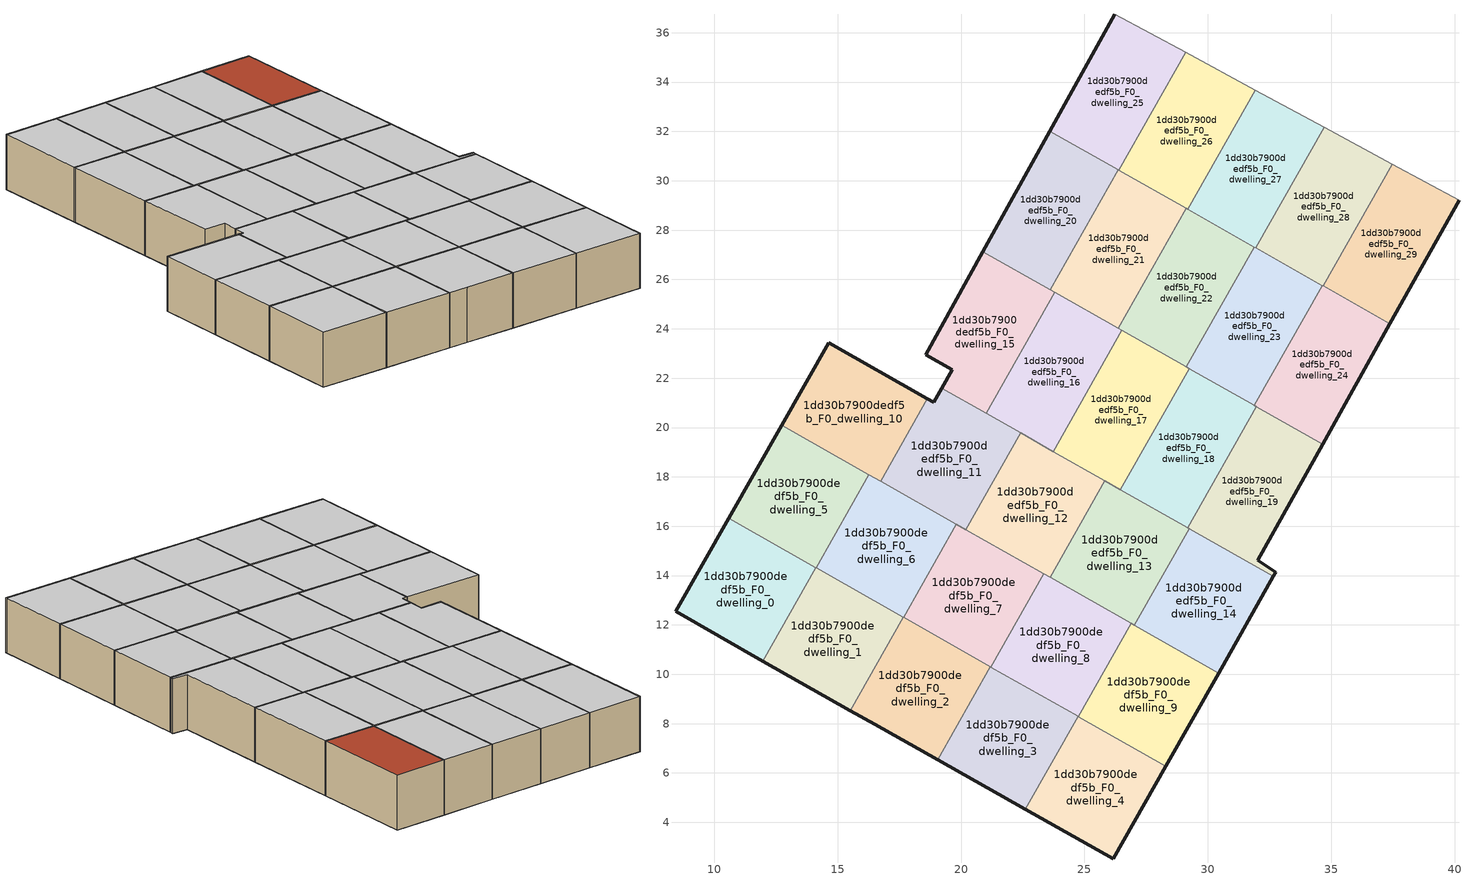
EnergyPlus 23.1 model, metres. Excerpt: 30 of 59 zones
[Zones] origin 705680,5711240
1dd30b7900dedf5b_F0_dwelling_0
 floor ground (EU_floor_Construction): 11.97,10.54 14.11,14.32 10.58,16.32 8.43,12.54 z0
 wall outside (EU_wall_Construction): 11.97,10.54 8.43,12.54 10.58,16.32 z0:3
 wall to 1dd30b7900dedf5b_F0_dwelling_1 (EU_wall_Construction): 14.11,14.32 11.97,10.54 z0:3
 wall to 1dd30b7900dedf5b_F0_dwelling_5 (EU_wall_Construction): 10.58,16.32 14.11,14.32 z0:3
 ceiling to 1dd30b7900dedf5b_F1_dwelling_0 (EU_floor_Construction): 14.11,14.32 11.97,10.54 8.43,12.54 10.58,16.32 z3
1dd30b7900dedf5b_F0_dwelling_1
 floor ground (EU_floor_Construction): 15.5,8.53 17.65,12.31 14.11,14.32 11.97,10.54 z0
 wall outside (EU_wall_Construction): 15.5,8.53 11.97,10.54 z0:3
 wall to 1dd30b7900dedf5b_F0_dwelling_2 (EU_wall_Construction): 17.65,12.31 15.5,8.53 z0:3
 wall to 1dd30b7900dedf5b_F0_dwelling_6 (EU_wall_Construction): 14.12,14.31 17.65,12.31 z0:3
 wall to 1dd30b7900dedf5b_F0_dwelling_5 (EU_wall_Construction): 14.11,14.32 14.12,14.31 z0:3
 ceiling to 1dd30b7900dedf5b_F1_dwelling_1 (EU_floor_Construction): 17.65,12.31 15.5,8.53 11.97,10.54 14.11,14.32 z3
1dd30b7900dedf5b_F0_dwelling_10
 floor ground (EU_floor_Construction): 16.73,17.82 18.63,21.17 14.63,23.43 12.73,20.1 z0
 wall outside (EU_wall_Construction): 12.73,20.1 14.63,23.43 18.63,21.17 z0:3
 wall to 1dd30b7900dedf5b_F0_dwelling_11 (EU_wall_Construction): 18.63,21.17 16.73,17.82 z0:3
 wall to 1dd30b7900dedf5b_F0_dwelling_5 (EU_wall_Construction): 16.27,18.09 12.73,20.1 z0:3
 wall to 1dd30b7900dedf5b_F0_dwelling_6 (EU_wall_Construction): 16.73,17.82 16.27,18.09 z0:3
 ceiling to 1dd30b7900dedf5b_F1_dwelling_10 (EU_floor_Construction): 18.63,21.17 16.73,17.82 12.73,20.1 14.63,23.43 z3
1dd30b7900dedf5b_F0_dwelling_11
 floor ground (EU_floor_Construction): 20.19,15.86 22.41,19.78 19.21,21.59 18.89,21.02 18.63,21.17 16.73,17.82 z0
 wall outside (EU_wall_Construction): 18.63,21.17 18.89,21.02 19.21,21.59 z0:3
 wall to 1dd30b7900dedf5b_F0_dwelling_12 (EU_wall_Construction): 22.41,19.78 20.19,15.86 z0:3
 wall to 1dd30b7900dedf5b_F0_dwelling_6 (EU_wall_Construction): 19.81,16.08 16.73,17.82 z0:3
 wall to 1dd30b7900dedf5b_F0_dwelling_15 (EU_wall_Construction): 19.21,21.59 21.01,20.57 z0:3
 wall to 1dd30b7900dedf5b_F0_dwelling_16 (EU_wall_Construction): 21.01,20.57 22.41,19.78 z0:3
 wall to 1dd30b7900dedf5b_F0_dwelling_7 (EU_wall_Construction): 20.19,15.86 19.81,16.08 z0:3
 ceiling to 1dd30b7900dedf5b_F1_dwelling_11 (EU_floor_Construction): 22.41,19.78 20.19,15.86 16.73,17.82 18.63,21.17 18.89,21.02 19.21,21.59 z3
1dd30b7900dedf5b_F0_dwelling_12
 floor ground (EU_floor_Construction): 23.6,13.92 25.83,17.84 22.41,19.78 20.19,15.86 z0
 wall to 1dd30b7900dedf5b_F0_dwelling_13 (EU_wall_Construction): 25.83,17.84 23.6,13.92 z0:3
 wall to 1dd30b7900dedf5b_F0_dwelling_17 (EU_wall_Construction): 23.73,19.03 25.83,17.84 z0:3
 wall to 1dd30b7900dedf5b_F0_dwelling_7 (EU_wall_Construction): 23.35,14.07 20.19,15.86 z0:3
 wall to 1dd30b7900dedf5b_F0_dwelling_8 (EU_wall_Construction): 23.6,13.93 23.35,14.07 z0:3
 wall to 1dd30b7900dedf5b_F0_dwelling_16 (EU_wall_Construction): 22.41,19.78 23.73,19.03 z0:3
 ceiling to 1dd30b7900dedf5b_F1_dwelling_12 (EU_floor_Construction): 25.83,17.84 23.6,13.92 20.19,15.86 22.41,19.78 z3
1dd30b7900dedf5b_F0_dwelling_13
 floor ground (EU_floor_Construction): 27.02,11.99 29.24,15.9 25.83,17.84 23.6,13.92 z0
 wall to 1dd30b7900dedf5b_F0_dwelling_14 (EU_wall_Construction): 29.24,15.9 27.02,11.99 z0:3
 wall to 1dd30b7900dedf5b_F0_dwelling_18 (EU_wall_Construction): 26.46,17.48 29.18,15.94 z0:3
 wall to 1dd30b7900dedf5b_F0_dwelling_8 (EU_wall_Construction): 26.9,12.06 23.6,13.92 z0:3
 wall to 1dd30b7900dedf5b_F0_dwelling_17 (EU_wall_Construction): 25.83,17.84 26.46,17.48 z0:3
 wall to 1dd30b7900dedf5b_F0_dwelling_19 (EU_wall_Construction): 29.18,15.94 29.24,15.9 z0:3
 wall to 1dd30b7900dedf5b_F0_dwelling_9 (EU_wall_Construction): 27.02,11.99 26.9,12.06 z0:3
 ceiling to 1dd30b7900dedf5b_F1_dwelling_13 (EU_floor_Construction): 29.24,15.9 27.02,11.99 23.6,13.92 25.83,17.84 z3
1dd30b7900dedf5b_F0_dwelling_14
 floor ground (EU_floor_Construction): 30.44,10.05 32.66,13.96 29.24,15.9 27.02,11.99 z0
 wall outside (EU_wall_Construction): 32.66,13.96 30.44,10.05 z0:3
 wall to 1dd30b7900dedf5b_F0_dwelling_19 (EU_wall_Construction): 29.24,15.9 32.66,13.96 z0:3
 wall to 1dd30b7900dedf5b_F0_dwelling_9 (EU_wall_Construction): 30.44,10.05 27.02,11.99 z0:3
 ceiling to 1dd30b7900dedf5b_F1_dwelling_14 (EU_floor_Construction): 32.66,13.96 30.44,10.05 27.02,11.99 29.24,15.9 z3
1dd30b7900dedf5b_F0_dwelling_15
 floor ground (EU_floor_Construction): 21.01,20.57 23.79,25.48 20.89,27.13 18.56,22.95 19.64,22.33 19.21,21.59 z0
 wall outside (EU_wall_Construction): 19.21,21.59 19.64,22.33 18.56,22.95 20.89,27.13 z0:3
 wall to 1dd30b7900dedf5b_F0_dwelling_16 (EU_wall_Construction): 23.79,25.48 21.01,20.57 z0:3
 wall to 1dd30b7900dedf5b_F0_dwelling_20 (EU_wall_Construction): 20.89,27.13 23.62,25.58 z0:3
 wall to 1dd30b7900dedf5b_F0_dwelling_21 (EU_wall_Construction): 23.62,25.58 23.79,25.48 z0:3
 ceiling to 1dd30b7900dedf5b_F1_dwelling_15 (EU_floor_Construction): 23.79,25.48 21.01,20.57 19.21,21.59 19.64,22.33 18.56,22.95 20.89,27.13 z3
1dd30b7900dedf5b_F0_dwelling_16
 floor ground (EU_floor_Construction): 23.73,19.03 26.52,23.94 23.79,25.48 21.01,20.57 z0
 wall to 1dd30b7900dedf5b_F0_dwelling_17 (EU_wall_Construction): 26.52,23.94 23.73,19.03 z0:3
 wall to 1dd30b7900dedf5b_F0_dwelling_21 (EU_wall_Construction): 23.79,25.48 26.37,24.02 z0:3
 wall to 1dd30b7900dedf5b_F0_dwelling_22 (EU_wall_Construction): 26.37,24.02 26.52,23.94 z0:3
 ceiling to 1dd30b7900dedf5b_F1_dwelling_16 (EU_floor_Construction): 26.52,23.94 23.73,19.03 21.01,20.57 23.79,25.48 z3
1dd30b7900dedf5b_F0_dwelling_17
 floor ground (EU_floor_Construction): 26.46,17.48 29.24,22.39 26.52,23.94 23.73,19.03 z0
 wall to 1dd30b7900dedf5b_F0_dwelling_18 (EU_wall_Construction): 29.24,22.39 26.46,17.48 z0:3
 wall to 1dd30b7900dedf5b_F0_dwelling_22 (EU_wall_Construction): 26.52,23.94 29.13,22.46 z0:3
 wall to 1dd30b7900dedf5b_F0_dwelling_23 (EU_wall_Construction): 29.13,22.46 29.24,22.39 z0:3
 ceiling to 1dd30b7900dedf5b_F1_dwelling_17 (EU_floor_Construction): 29.24,22.39 26.46,17.48 23.73,19.03 26.52,23.94 z3
1dd30b7900dedf5b_F0_dwelling_18
 floor ground (EU_floor_Construction): 29.18,15.93 31.97,20.84 29.24,22.39 26.46,17.48 z0
 wall to 1dd30b7900dedf5b_F0_dwelling_19 (EU_wall_Construction): 31.97,20.84 29.18,15.93 z0:3
 wall to 1dd30b7900dedf5b_F0_dwelling_23 (EU_wall_Construction): 29.24,22.39 31.88,20.89 z0:3
 wall to 1dd30b7900dedf5b_F0_dwelling_24 (EU_wall_Construction): 31.88,20.89 31.97,20.85 z0:3
 ceiling to 1dd30b7900dedf5b_F1_dwelling_18 (EU_floor_Construction): 31.97,20.84 29.18,15.93 26.46,17.48 29.24,22.39 z3
1dd30b7900dedf5b_F0_dwelling_19
 floor ground (EU_floor_Construction): 32.76,14.13 32.01,14.62 34.65,19.32 31.97,20.84 29.18,15.93 32.66,13.96 z0
 wall outside (EU_wall_Construction): 34.65,19.32 32.01,14.62 32.76,14.13 32.66,13.96 z0:3
 wall to 1dd30b7900dedf5b_F0_dwelling_24 (EU_wall_Construction): 31.97,20.84 34.65,19.32 z0:3
 ceiling to 1dd30b7900dedf5b_F1_dwelling_19 (EU_floor_Construction): 34.65,19.32 32.01,14.62 32.76,14.13 32.66,13.96 29.18,15.93 31.97,20.84 z3
1dd30b7900dedf5b_F0_dwelling_2
 floor ground (EU_floor_Construction): 19.05,6.53 21.19,10.3 17.65,12.31 15.5,8.53 16.49,7.97 z0
 wall outside (EU_wall_Construction): 19.05,6.53 16.49,7.97 15.5,8.53 z0:3
 wall to 1dd30b7900dedf5b_F0_dwelling_3 (EU_wall_Construction): 21.19,10.3 19.05,6.53 z0:3
 wall to 1dd30b7900dedf5b_F0_dwelling_7 (EU_wall_Construction): 17.67,12.3 21.19,10.3 z0:3
 wall to 1dd30b7900dedf5b_F0_dwelling_6 (EU_wall_Construction): 17.65,12.31 17.67,12.3 z0:3
 ceiling to 1dd30b7900dedf5b_F1_dwelling_2 (EU_floor_Construction): 21.19,10.3 19.05,6.53 16.49,7.97 15.5,8.53 17.65,12.31 z3
1dd30b7900dedf5b_F0_dwelling_20
 floor ground (EU_floor_Construction): 23.62,25.58 26.37,30.44 23.6,32.01 20.89,27.13 z0
 wall outside (EU_wall_Construction): 20.89,27.13 23.6,32.01 z0:3
 wall to 1dd30b7900dedf5b_F0_dwelling_21 (EU_wall_Construction): 26.37,30.44 23.62,25.58 z0:3
 wall to 1dd30b7900dedf5b_F0_dwelling_25 (EU_wall_Construction): 23.6,32.01 26.37,30.44 z0:3
 ceiling to 1dd30b7900dedf5b_F1_dwelling_20 (EU_floor_Construction): 26.37,30.44 23.62,25.58 20.89,27.13 23.6,32.01 z3
1dd30b7900dedf5b_F0_dwelling_21
 floor ground (EU_floor_Construction): 26.37,24.02 29.13,28.88 26.37,30.44 23.62,25.58 z0
 wall to 1dd30b7900dedf5b_F0_dwelling_22 (EU_wall_Construction): 29.13,28.88 26.37,24.02 z0:3
 wall to 1dd30b7900dedf5b_F0_dwelling_26 (EU_wall_Construction): 26.4,30.43 29.13,28.88 z0:3
 wall to 1dd30b7900dedf5b_F0_dwelling_25 (EU_wall_Construction): 26.37,30.44 26.4,30.43 z0:3
 ceiling to 1dd30b7900dedf5b_F1_dwelling_21 (EU_floor_Construction): 29.13,28.88 26.37,24.02 23.62,25.58 26.37,30.44 z3
1dd30b7900dedf5b_F0_dwelling_22
 floor ground (EU_floor_Construction): 29.13,22.46 31.88,27.31 29.13,28.88 26.37,24.02 z0
 wall to 1dd30b7900dedf5b_F0_dwelling_23 (EU_wall_Construction): 31.88,27.31 29.13,22.46 z0:3
 wall to 1dd30b7900dedf5b_F0_dwelling_27 (EU_wall_Construction): 29.18,28.84 31.88,27.31 z0:3
 wall to 1dd30b7900dedf5b_F0_dwelling_26 (EU_wall_Construction): 29.13,28.88 29.19,28.84 z0:3
 ceiling to 1dd30b7900dedf5b_F1_dwelling_22 (EU_floor_Construction): 31.88,27.31 29.13,22.46 26.37,24.02 29.13,28.88 z3
1dd30b7900dedf5b_F0_dwelling_23
 floor ground (EU_floor_Construction): 31.88,20.89 34.64,25.75 31.88,27.31 29.13,22.46 z0
 wall to 1dd30b7900dedf5b_F0_dwelling_24 (EU_wall_Construction): 34.64,25.75 31.88,20.89 z0:3
 wall to 1dd30b7900dedf5b_F0_dwelling_28 (EU_wall_Construction): 31.94,27.28 34.64,25.75 z0:3
 wall to 1dd30b7900dedf5b_F0_dwelling_27 (EU_wall_Construction): 31.88,27.31 31.94,27.28 z0:3
 ceiling to 1dd30b7900dedf5b_F1_dwelling_23 (EU_floor_Construction): 34.64,25.75 31.88,20.89 29.13,22.46 31.88,27.31 z3
1dd30b7900dedf5b_F0_dwelling_24
 floor ground (EU_floor_Construction): 34.65,19.32 37.38,24.2 34.64,25.75 31.88,20.89 z0
 wall outside (EU_wall_Construction): 37.38,24.2 34.65,19.32 z0:3
 wall to 1dd30b7900dedf5b_F0_dwelling_29 (EU_wall_Construction): 34.67,25.73 37.38,24.2 z0:3
 wall to 1dd30b7900dedf5b_F0_dwelling_28 (EU_wall_Construction): 34.64,25.75 34.67,25.74 z0:3
 ceiling to 1dd30b7900dedf5b_F1_dwelling_24 (EU_floor_Construction): 37.38,24.2 34.65,19.32 31.88,20.89 34.64,25.75 z3
1dd30b7900dedf5b_F0_dwelling_25
 floor ground (EU_floor_Construction): 26.4,30.43 29.1,35.2 26.23,36.75 23.6,32.01 z0
 wall outside (EU_wall_Construction): 23.6,32.01 26.23,36.75 z0:3
 wall adiabatic (EU_wall_Construction): 26.23,36.75 29.1,35.2 z0:3
 wall to 1dd30b7900dedf5b_F0_dwelling_26 (EU_wall_Construction): 29.1,35.2 26.4,30.43 z0:3
 ceiling to 1dd30b7900dedf5b_F1_dwelling_25 (EU_floor_Construction): 29.1,35.2 26.4,30.43 23.6,32.01 26.23,36.75 z3
1dd30b7900dedf5b_F0_dwelling_26
 floor ground (EU_floor_Construction): 29.19,28.84 31.92,33.67 29.1,35.2 26.4,30.43 z0
 wall adiabatic (EU_wall_Construction): 29.1,35.2 31.92,33.67 z0:3
 wall to 1dd30b7900dedf5b_F0_dwelling_27 (EU_wall_Construction): 31.92,33.67 29.19,28.84 z0:3
 ceiling to 1dd30b7900dedf5b_F1_dwelling_26 (EU_floor_Construction): 31.92,33.67 29.19,28.84 26.4,30.43 29.1,35.2 z3
1dd30b7900dedf5b_F0_dwelling_27
 floor ground (EU_floor_Construction): 31.94,27.28 34.71,32.16 31.92,33.67 29.19,28.84 z0
 wall adiabatic (EU_wall_Construction): 31.92,33.67 34.71,32.16 z0:3
 wall to 1dd30b7900dedf5b_F0_dwelling_28 (EU_wall_Construction): 34.71,32.16 31.94,27.28 z0:3
 ceiling to 1dd30b7900dedf5b_F1_dwelling_27 (EU_floor_Construction): 34.71,32.16 31.94,27.28 29.19,28.84 31.92,33.67 z3
1dd30b7900dedf5b_F0_dwelling_28
 floor ground (EU_floor_Construction): 34.67,25.74 37.47,30.67 34.71,32.16 31.94,27.28 z0
 wall adiabatic (EU_wall_Construction): 34.71,32.16 37.47,30.67 z0:3
 wall to 1dd30b7900dedf5b_F0_dwelling_29 (EU_wall_Construction): 37.47,30.67 34.67,25.74 z0:3
 ceiling to 1dd30b7900dedf5b_F1_dwelling_28 (EU_floor_Construction): 37.47,30.67 34.67,25.74 31.94,27.28 34.71,32.16 z3
1dd30b7900dedf5b_F0_dwelling_29
 floor ground (EU_floor_Construction): 37.38,24.2 40.18,29.2 37.47,30.67 34.67,25.74 z0
 wall outside (EU_wall_Construction): 40.18,29.2 37.38,24.2 z0:3
 wall adiabatic (EU_wall_Construction): 37.47,30.67 40.18,29.2 z0:3
 roof outside (EU_roof_Construction): 40.18,29.2 37.38,24.2 34.67,25.74 37.47,30.67 z3
1dd30b7900dedf5b_F0_dwelling_3
 floor ground (EU_floor_Construction): 22.6,4.53 24.74,8.29 21.19,10.3 19.05,6.53 z0
 wall outside (EU_wall_Construction): 22.6,4.53 19.05,6.53 z0:3
 wall to 1dd30b7900dedf5b_F0_dwelling_4 (EU_wall_Construction): 24.74,8.29 22.6,4.53 z0:3
 wall to 1dd30b7900dedf5b_F0_dwelling_8 (EU_wall_Construction): 21.21,10.29 24.74,8.29 z0:3
 wall to 1dd30b7900dedf5b_F0_dwelling_7 (EU_wall_Construction): 21.19,10.3 21.21,10.29 z0:3
 ceiling to 1dd30b7900dedf5b_F1_dwelling_3 (EU_floor_Construction): 24.74,8.29 22.6,4.53 19.05,6.53 21.19,10.3 z3
1dd30b7900dedf5b_F0_dwelling_4
 floor ground (EU_floor_Construction): 26.17,2.52 28.3,6.27 24.74,8.29 22.6,4.53 z0
 wall outside (EU_wall_Construction): 28.3,6.27 26.17,2.52 22.6,4.53 z0:3
 wall to 1dd30b7900dedf5b_F0_dwelling_9 (EU_wall_Construction): 24.75,8.28 28.3,6.27 z0:3
 wall to 1dd30b7900dedf5b_F0_dwelling_8 (EU_wall_Construction): 24.74,8.29 24.75,8.28 z0:3
 ceiling to 1dd30b7900dedf5b_F1_dwelling_4 (EU_floor_Construction): 28.3,6.27 26.17,2.52 22.6,4.53 24.74,8.29 z3
1dd30b7900dedf5b_F0_dwelling_5
 floor ground (EU_floor_Construction): 14.12,14.31 16.27,18.09 12.73,20.1 10.58,16.32 z0
 wall outside (EU_wall_Construction): 10.58,16.32 12.73,20.1 z0:3
 wall to 1dd30b7900dedf5b_F0_dwelling_6 (EU_wall_Construction): 16.27,18.09 14.12,14.31 z0:3
 ceiling to 1dd30b7900dedf5b_F1_dwelling_5 (EU_floor_Construction): 16.27,18.09 14.12,14.31 10.58,16.32 12.73,20.1 z3
1dd30b7900dedf5b_F0_dwelling_6
 floor ground (EU_floor_Construction): 17.67,12.3 19.81,16.08 16.27,18.09 14.12,14.31 z0
 wall to 1dd30b7900dedf5b_F0_dwelling_7 (EU_wall_Construction): 19.81,16.08 17.67,12.3 z0:3
 ceiling to 1dd30b7900dedf5b_F1_dwelling_6 (EU_floor_Construction): 19.81,16.08 17.67,12.3 14.12,14.31 16.27,18.09 z3
1dd30b7900dedf5b_F0_dwelling_7
 floor ground (EU_floor_Construction): 21.21,10.29 23.35,14.07 19.81,16.08 17.67,12.3 z0
 wall to 1dd30b7900dedf5b_F0_dwelling_8 (EU_wall_Construction): 23.35,14.07 21.21,10.29 z0:3
 ceiling to 1dd30b7900dedf5b_F1_dwelling_7 (EU_floor_Construction): 23.35,14.07 21.21,10.29 17.67,12.3 19.81,16.08 z3
1dd30b7900dedf5b_F0_dwelling_8
 floor ground (EU_floor_Construction): 24.75,8.28 26.9,12.06 23.35,14.07 21.21,10.29 z0
 wall to 1dd30b7900dedf5b_F0_dwelling_9 (EU_wall_Construction): 26.9,12.06 24.75,8.28 z0:3
 ceiling to 1dd30b7900dedf5b_F1_dwelling_8 (EU_floor_Construction): 26.9,12.06 24.75,8.28 21.21,10.29 23.35,14.07 z3
1dd30b7900dedf5b_F0_dwelling_9
 floor ground (EU_floor_Construction): 28.3,6.27 30.44,10.05 26.9,12.06 24.75,8.28 z0
 wall outside (EU_wall_Construction): 30.44,10.05 28.3,6.27 z0:3
 ceiling to 1dd30b7900dedf5b_F1_dwelling_9 (EU_floor_Construction): 30.44,10.05 28.3,6.27 24.75,8.28 26.9,12.06 z3
[Building]
EU S2 Campaign: North Axis=0; Terrain=City; Solar Distribution=FullExterior
[Site:Location]
London: Latitude=51.5; Longitude=-0.5; Time Zone=0; Elevation=25
[SizingPeriod:WeatherFileDays]
AnnualSizingPeriod: Begin Month=1; Begin Day of Month=1; End Month=12; End Day of Month=31; Day of Week for Start Day=Monday; Use Weather File Daylight Saving Period=No; Use Weather File Rain and Snow Indicators=No
[MATERIAL]
EU_InternalMass_Material: Roughness=MediumRough; Thickness=0.1; Conductivity=1; Density=1800; Specific Heat=900; Thermal Absorptance=0.9; Solar Absorptance=0.7; Visible Absorptance=0.7
[MATERIAL:NOMASS] Roughness=MediumRough; Thermal Absorptance=0.9; Solar Absorptance=0.7; Visible Absorptance=0.7
Name | Thermal Resistance
EU_wall_NoMass | 3.05077
EU_roof_NoMass; EU_floor_NoMass | 3.35585
[CONSTRUCTION]
EU_wall_Construction: EU_wall_NoMass
EU_roof_Construction: EU_roof_NoMass
EU_floor_Construction: EU_floor_NoMass
EU_InternalMass_Construction: EU_InternalMass_Material
[ZONE] Type=1; Multiplier=1; Ceiling Height=autocalculate; Floor Area=autocalculate; Part of Total Floor Area=Yes
Name | Volume
1dd30b7900dedf5b_F0_dwelling_0 | 53.0442
1dd30b7900dedf5b_F0_dwelling_1; 1dd30b7900dedf5b_F0_dwelling_18 | 53.0486
1dd30b7900dedf5b_F0_dwelling_10 | 53.0361
1dd30b7900dedf5b_F0_dwelling_11 | 53.0383
1dd30b7900dedf5b_F0_dwelling_12; 1dd30b7900dedf5b_F0_dwelling_13 | 53.0464
1dd30b7900dedf5b_F0_dwelling_14 | 53.0435
1dd30b7900dedf5b_F0_dwelling_15; 1dd30b7900dedf5b_F0_dwelling_3 | 53.042
1dd30b7900dedf5b_F0_dwelling_16; 1dd30b7900dedf5b_F0_dwelling_4 | 53.0479
1dd30b7900dedf5b_F0_dwelling_17; 1dd30b7900dedf5b_F0_dwelling_20; 1dd30b7900dedf5b_F0_dwelling_22 | 53.0471
1dd30b7900dedf5b_F0_dwelling_19 | 53.0559
1dd30b7900dedf5b_F0_dwelling_2 | 53.0508
1dd30b7900dedf5b_F0_dwelling_21 | 53.0618
1dd30b7900dedf5b_F0_dwelling_23; 1dd30b7900dedf5b_F0_dwelling_28 | 53.061
1dd30b7900dedf5b_F0_dwelling_24 | 53.0574
1dd30b7900dedf5b_F0_dwelling_25 | 53.0339
1dd30b7900dedf5b_F0_dwelling_26; 1dd30b7900dedf5b_F0_dwelling_5 | 53.0581
1dd30b7900dedf5b_F0_dwelling_27 | 53.0369
1dd30b7900dedf5b_F0_dwelling_29 | 53.0427
1dd30b7900dedf5b_F0_dwelling_6 | 53.0625
1dd30b7900dedf5b_F0_dwelling_7 | 53.0515
1dd30b7900dedf5b_F0_dwelling_8 | 53.0537
1dd30b7900dedf5b_F0_dwelling_9 | 53.0654
[INTERNALMASS] Construction=EU_InternalMass_Construction
Name | Zone or ZoneList | Surface Area
1dd30b7900dedf5b_F0_dwelling_0_EU_InternalMass | 1dd30b7900dedf5b_F0_dwelling_0 | 17.6816
1dd30b7900dedf5b_F0_dwelling_1_EU_InternalMass | 1dd30b7900dedf5b_F0_dwelling_1 | 17.6829
1dd30b7900dedf5b_F0_dwelling_2_EU_InternalMass | 1dd30b7900dedf5b_F0_dwelling_2 | 17.6837
1dd30b7900dedf5b_F0_dwelling_3_EU_InternalMass | 1dd30b7900dedf5b_F0_dwelling_3 | 17.6806
1dd30b7900dedf5b_F0_dwelling_4_EU_InternalMass | 1dd30b7900dedf5b_F0_dwelling_4 | 17.6825
1dd30b7900dedf5b_F0_dwelling_5_EU_InternalMass | 1dd30b7900dedf5b_F0_dwelling_5 | 17.6863
1dd30b7900dedf5b_F0_dwelling_6_EU_InternalMass | 1dd30b7900dedf5b_F0_dwelling_6 | 17.6876
1dd30b7900dedf5b_F0_dwelling_7_EU_InternalMass | 1dd30b7900dedf5b_F0_dwelling_7 | 17.6838
1dd30b7900dedf5b_F0_dwelling_8_EU_InternalMass | 1dd30b7900dedf5b_F0_dwelling_8 | 17.6845
1dd30b7900dedf5b_F0_dwelling_9_EU_InternalMass | 1dd30b7900dedf5b_F0_dwelling_9 | 17.6882
1dd30b7900dedf5b_F0_dwelling_10_EU_InternalMass | 1dd30b7900dedf5b_F0_dwelling_10 | 17.6787
1dd30b7900dedf5b_F0_dwelling_11_EU_InternalMass | 1dd30b7900dedf5b_F0_dwelling_11 | 17.6796
1dd30b7900dedf5b_F0_dwelling_12_EU_InternalMass | 1dd30b7900dedf5b_F0_dwelling_12 | 17.6819
1dd30b7900dedf5b_F0_dwelling_13_EU_InternalMass | 1dd30b7900dedf5b_F0_dwelling_13 | 17.6819
1dd30b7900dedf5b_F0_dwelling_14_EU_InternalMass | 1dd30b7900dedf5b_F0_dwelling_14 | 17.6813
1dd30b7900dedf5b_F0_dwelling_15_EU_InternalMass | 1dd30b7900dedf5b_F0_dwelling_15 | 17.6805
1dd30b7900dedf5b_F0_dwelling_16_EU_InternalMass | 1dd30b7900dedf5b_F0_dwelling_16 | 17.6826
1dd30b7900dedf5b_F0_dwelling_17_EU_InternalMass | 1dd30b7900dedf5b_F0_dwelling_17 | 17.6826
1dd30b7900dedf5b_F0_dwelling_18_EU_InternalMass | 1dd30b7900dedf5b_F0_dwelling_18 | 17.6826
1dd30b7900dedf5b_F0_dwelling_19_EU_InternalMass | 1dd30b7900dedf5b_F0_dwelling_19 | 17.6853
1dd30b7900dedf5b_F0_dwelling_20_EU_InternalMass | 1dd30b7900dedf5b_F0_dwelling_20 | 17.6825
1dd30b7900dedf5b_F0_dwelling_21_EU_InternalMass | 1dd30b7900dedf5b_F0_dwelling_21 | 17.6871
1dd30b7900dedf5b_F0_dwelling_22_EU_InternalMass | 1dd30b7900dedf5b_F0_dwelling_22 | 17.6822
1dd30b7900dedf5b_F0_dwelling_23_EU_InternalMass | 1dd30b7900dedf5b_F0_dwelling_23 | 17.6871
1dd30b7900dedf5b_F0_dwelling_24_EU_InternalMass | 1dd30b7900dedf5b_F0_dwelling_24 | 17.6856
1dd30b7900dedf5b_F0_dwelling_25_EU_InternalMass | 1dd30b7900dedf5b_F0_dwelling_25 | 17.6778
1dd30b7900dedf5b_F0_dwelling_26_EU_InternalMass | 1dd30b7900dedf5b_F0_dwelling_26 | 17.686
1dd30b7900dedf5b_F0_dwelling_27_EU_InternalMass | 1dd30b7900dedf5b_F0_dwelling_27 | 17.679
1dd30b7900dedf5b_F0_dwelling_28_EU_InternalMass | 1dd30b7900dedf5b_F0_dwelling_28 | 17.6867
1dd30b7900dedf5b_F0_dwelling_29_EU_InternalMass | 1dd30b7900dedf5b_F0_dwelling_29 | 17.6811
[OTHEREQUIPMENT] Fuel Type=Electricity; Design Level Calculation Method=Watts/Area; Power per Zone Floor Area=1; Fraction Latent=0; Fraction Radiant=0; Fraction Lost=0; Carbon Dioxide Generation Rate=0; EndUse Subcategory=EU_Step8_InternalGains
Name | Zone or ZoneList or Space or SpaceList | Schedule
EU_Step8_InternalGain_1dd30b7900dedf5b_F0_dwelling_0_f000 | 1dd30b7900dedf5b_F0_dwelling_0 | EU_Step8_GainSchedule_1dd30b7900dedf5b_F0_dwelling_0_f000
EU_Step8_InternalGain_1dd30b7900dedf5b_F0_dwelling_1_f000 | 1dd30b7900dedf5b_F0_dwelling_1 | EU_Step8_GainSchedule_1dd30b7900dedf5b_F0_dwelling_1_f000
EU_Step8_InternalGain_1dd30b7900dedf5b_F0_dwelling_2_f000 | 1dd30b7900dedf5b_F0_dwelling_2 | EU_Step8_GainSchedule_1dd30b7900dedf5b_F0_dwelling_2_f000
EU_Step8_InternalGain_1dd30b7900dedf5b_F0_dwelling_3_f000 | 1dd30b7900dedf5b_F0_dwelling_3 | EU_Step8_GainSchedule_1dd30b7900dedf5b_F0_dwelling_3_f000
EU_Step8_InternalGain_1dd30b7900dedf5b_F0_dwelling_4_f000 | 1dd30b7900dedf5b_F0_dwelling_4 | EU_Step8_GainSchedule_1dd30b7900dedf5b_F0_dwelling_4_f000
EU_Step8_InternalGain_1dd30b7900dedf5b_F0_dwelling_5_f000 | 1dd30b7900dedf5b_F0_dwelling_5 | EU_Step8_GainSchedule_1dd30b7900dedf5b_F0_dwelling_5_f000
EU_Step8_InternalGain_1dd30b7900dedf5b_F0_dwelling_6_f000 | 1dd30b7900dedf5b_F0_dwelling_6 | EU_Step8_GainSchedule_1dd30b7900dedf5b_F0_dwelling_6_f000
EU_Step8_InternalGain_1dd30b7900dedf5b_F0_dwelling_7_f000 | 1dd30b7900dedf5b_F0_dwelling_7 | EU_Step8_GainSchedule_1dd30b7900dedf5b_F0_dwelling_7_f000
EU_Step8_InternalGain_1dd30b7900dedf5b_F0_dwelling_8_f000 | 1dd30b7900dedf5b_F0_dwelling_8 | EU_Step8_GainSchedule_1dd30b7900dedf5b_F0_dwelling_8_f000
EU_Step8_InternalGain_1dd30b7900dedf5b_F0_dwelling_9_f000 | 1dd30b7900dedf5b_F0_dwelling_9 | EU_Step8_GainSchedule_1dd30b7900dedf5b_F0_dwelling_9_f000
EU_Step8_InternalGain_1dd30b7900dedf5b_F0_dwelling_10_f000 | 1dd30b7900dedf5b_F0_dwelling_10 | EU_Step8_GainSchedule_1dd30b7900dedf5b_F0_dwelling_10_f000
EU_Step8_InternalGain_1dd30b7900dedf5b_F0_dwelling_11_f000 | 1dd30b7900dedf5b_F0_dwelling_11 | EU_Step8_GainSchedule_1dd30b7900dedf5b_F0_dwelling_11_f000
EU_Step8_InternalGain_1dd30b7900dedf5b_F0_dwelling_12_f000 | 1dd30b7900dedf5b_F0_dwelling_12 | EU_Step8_GainSchedule_1dd30b7900dedf5b_F0_dwelling_12_f000
EU_Step8_InternalGain_1dd30b7900dedf5b_F0_dwelling_13_f000 | 1dd30b7900dedf5b_F0_dwelling_13 | EU_Step8_GainSchedule_1dd30b7900dedf5b_F0_dwelling_13_f000
EU_Step8_InternalGain_1dd30b7900dedf5b_F0_dwelling_14_f000 | 1dd30b7900dedf5b_F0_dwelling_14 | EU_Step8_GainSchedule_1dd30b7900dedf5b_F0_dwelling_14_f000
EU_Step8_InternalGain_1dd30b7900dedf5b_F0_dwelling_15_f000 | 1dd30b7900dedf5b_F0_dwelling_15 | EU_Step8_GainSchedule_1dd30b7900dedf5b_F0_dwelling_15_f000
EU_Step8_InternalGain_1dd30b7900dedf5b_F0_dwelling_16_f000 | 1dd30b7900dedf5b_F0_dwelling_16 | EU_Step8_GainSchedule_1dd30b7900dedf5b_F0_dwelling_16_f000
EU_Step8_InternalGain_1dd30b7900dedf5b_F0_dwelling_17_f000 | 1dd30b7900dedf5b_F0_dwelling_17 | EU_Step8_GainSchedule_1dd30b7900dedf5b_F0_dwelling_17_f000
EU_Step8_InternalGain_1dd30b7900dedf5b_F0_dwelling_18_f000 | 1dd30b7900dedf5b_F0_dwelling_18 | EU_Step8_GainSchedule_1dd30b7900dedf5b_F0_dwelling_18_f000
EU_Step8_InternalGain_1dd30b7900dedf5b_F0_dwelling_19_f000 | 1dd30b7900dedf5b_F0_dwelling_19 | EU_Step8_GainSchedule_1dd30b7900dedf5b_F0_dwelling_19_f000
EU_Step8_InternalGain_1dd30b7900dedf5b_F0_dwelling_20_f000 | 1dd30b7900dedf5b_F0_dwelling_20 | EU_Step8_GainSchedule_1dd30b7900dedf5b_F0_dwelling_20_f000
EU_Step8_InternalGain_1dd30b7900dedf5b_F0_dwelling_21_f000 | 1dd30b7900dedf5b_F0_dwelling_21 | EU_Step8_GainSchedule_1dd30b7900dedf5b_F0_dwelling_21_f000
EU_Step8_InternalGain_1dd30b7900dedf5b_F0_dwelling_22_f000 | 1dd30b7900dedf5b_F0_dwelling_22 | EU_Step8_GainSchedule_1dd30b7900dedf5b_F0_dwelling_22_f000
EU_Step8_InternalGain_1dd30b7900dedf5b_F0_dwelling_23_f000 | 1dd30b7900dedf5b_F0_dwelling_23 | EU_Step8_GainSchedule_1dd30b7900dedf5b_F0_dwelling_23_f000
EU_Step8_InternalGain_1dd30b7900dedf5b_F0_dwelling_24_f000 | 1dd30b7900dedf5b_F0_dwelling_24 | EU_Step8_GainSchedule_1dd30b7900dedf5b_F0_dwelling_24_f000
EU_Step8_InternalGain_1dd30b7900dedf5b_F0_dwelling_25_f000 | 1dd30b7900dedf5b_F0_dwelling_25 | EU_Step8_GainSchedule_1dd30b7900dedf5b_F0_dwelling_25_f000
EU_Step8_InternalGain_1dd30b7900dedf5b_F0_dwelling_26_f000 | 1dd30b7900dedf5b_F0_dwelling_26 | EU_Step8_GainSchedule_1dd30b7900dedf5b_F0_dwelling_26_f000
EU_Step8_InternalGain_1dd30b7900dedf5b_F0_dwelling_27_f000 | 1dd30b7900dedf5b_F0_dwelling_27 | EU_Step8_GainSchedule_1dd30b7900dedf5b_F0_dwelling_27_f000
EU_Step8_InternalGain_1dd30b7900dedf5b_F0_dwelling_28_f000 | 1dd30b7900dedf5b_F0_dwelling_28 | EU_Step8_GainSchedule_1dd30b7900dedf5b_F0_dwelling_28_f000
EU_Step8_InternalGain_1dd30b7900dedf5b_F0_dwelling_29_f000 | 1dd30b7900dedf5b_F0_dwelling_29 | EU_Step8_GainSchedule_1dd30b7900dedf5b_F0_dwelling_29_f000
[ZONEVENTILATION:DESIGNFLOWRATE] Schedule=EU_AlwaysOn; Design Flow Rate Calculation Method=AirChanges/Hour; Air Changes per Hour=0.496645; Ventilation Type=Natural; Fan Pressure Rise=0; Fan Total Efficiency=1; Constant Term Coefficient=1; Temperature Term Coefficient=0; Velocity Term Coefficient=0; Velocity Squared Term Coefficient=0; Minimum Indoor Temperature=-100; Maximum Indoor Temperature=100; Delta Temperature=-100; Minimum Outdoor Temperature=-100; Maximum Outdoor Temperature=100; Maximum Wind Speed=40
Name | Zone or ZoneList or Space or SpaceList
EU_ConstantAir_1dd30b7900dedf5b_F0_dwelling_0 | 1dd30b7900dedf5b_F0_dwelling_0
EU_ConstantAir_1dd30b7900dedf5b_F0_dwelling_1 | 1dd30b7900dedf5b_F0_dwelling_1
EU_ConstantAir_1dd30b7900dedf5b_F0_dwelling_2 | 1dd30b7900dedf5b_F0_dwelling_2
EU_ConstantAir_1dd30b7900dedf5b_F0_dwelling_3 | 1dd30b7900dedf5b_F0_dwelling_3
EU_ConstantAir_1dd30b7900dedf5b_F0_dwelling_4 | 1dd30b7900dedf5b_F0_dwelling_4
EU_ConstantAir_1dd30b7900dedf5b_F0_dwelling_5 | 1dd30b7900dedf5b_F0_dwelling_5
EU_ConstantAir_1dd30b7900dedf5b_F0_dwelling_6 | 1dd30b7900dedf5b_F0_dwelling_6
EU_ConstantAir_1dd30b7900dedf5b_F0_dwelling_7 | 1dd30b7900dedf5b_F0_dwelling_7
EU_ConstantAir_1dd30b7900dedf5b_F0_dwelling_8 | 1dd30b7900dedf5b_F0_dwelling_8
EU_ConstantAir_1dd30b7900dedf5b_F0_dwelling_9 | 1dd30b7900dedf5b_F0_dwelling_9
EU_ConstantAir_1dd30b7900dedf5b_F0_dwelling_10 | 1dd30b7900dedf5b_F0_dwelling_10
EU_ConstantAir_1dd30b7900dedf5b_F0_dwelling_11 | 1dd30b7900dedf5b_F0_dwelling_11
EU_ConstantAir_1dd30b7900dedf5b_F0_dwelling_12 | 1dd30b7900dedf5b_F0_dwelling_12
EU_ConstantAir_1dd30b7900dedf5b_F0_dwelling_13 | 1dd30b7900dedf5b_F0_dwelling_13
EU_ConstantAir_1dd30b7900dedf5b_F0_dwelling_14 | 1dd30b7900dedf5b_F0_dwelling_14
EU_ConstantAir_1dd30b7900dedf5b_F0_dwelling_15 | 1dd30b7900dedf5b_F0_dwelling_15
EU_ConstantAir_1dd30b7900dedf5b_F0_dwelling_16 | 1dd30b7900dedf5b_F0_dwelling_16
EU_ConstantAir_1dd30b7900dedf5b_F0_dwelling_17 | 1dd30b7900dedf5b_F0_dwelling_17
EU_ConstantAir_1dd30b7900dedf5b_F0_dwelling_18 | 1dd30b7900dedf5b_F0_dwelling_18
EU_ConstantAir_1dd30b7900dedf5b_F0_dwelling_19 | 1dd30b7900dedf5b_F0_dwelling_19
EU_ConstantAir_1dd30b7900dedf5b_F0_dwelling_20 | 1dd30b7900dedf5b_F0_dwelling_20
EU_ConstantAir_1dd30b7900dedf5b_F0_dwelling_21 | 1dd30b7900dedf5b_F0_dwelling_21
EU_ConstantAir_1dd30b7900dedf5b_F0_dwelling_22 | 1dd30b7900dedf5b_F0_dwelling_22
EU_ConstantAir_1dd30b7900dedf5b_F0_dwelling_23 | 1dd30b7900dedf5b_F0_dwelling_23
EU_ConstantAir_1dd30b7900dedf5b_F0_dwelling_24 | 1dd30b7900dedf5b_F0_dwelling_24
EU_ConstantAir_1dd30b7900dedf5b_F0_dwelling_25 | 1dd30b7900dedf5b_F0_dwelling_25
EU_ConstantAir_1dd30b7900dedf5b_F0_dwelling_26 | 1dd30b7900dedf5b_F0_dwelling_26
EU_ConstantAir_1dd30b7900dedf5b_F0_dwelling_27 | 1dd30b7900dedf5b_F0_dwelling_27
EU_ConstantAir_1dd30b7900dedf5b_F0_dwelling_28 | 1dd30b7900dedf5b_F0_dwelling_28
EU_ConstantAir_1dd30b7900dedf5b_F0_dwelling_29 | 1dd30b7900dedf5b_F0_dwelling_29
[HVACTEMPLATE:THERMOSTAT] Constant Heating Setpoint=20; Constant Cooling Setpoint=50
EU_HeatOnly_1dd30b7900dedf5b_F0_dwelling_0; EU_HeatOnly_1dd30b7900dedf5b_F0_dwelling_1; EU_HeatOnly_1dd30b7900dedf5b_F0_dwelling_2; EU_HeatOnly_1dd30b7900dedf5b_F0_dwelling_3; EU_HeatOnly_1dd30b7900dedf5b_F0_dwelling_4; EU_HeatOnly_1dd30b7900dedf5b_F0_dwelling_5; EU_HeatOnly_1dd30b7900dedf5b_F0_dwelling_6; EU_HeatOnly_1dd30b7900dedf5b_F0_dwelling_7; EU_HeatOnly_1dd30b7900dedf5b_F0_dwelling_8; EU_HeatOnly_1dd30b7900dedf5b_F0_dwelling_9; EU_HeatOnly_1dd30b7900dedf5b_F0_dwelling_10; EU_HeatOnly_1dd30b7900dedf5b_F0_dwelling_11; EU_HeatOnly_1dd30b7900dedf5b_F0_dwelling_12; EU_HeatOnly_1dd30b7900dedf5b_F0_dwelling_13; EU_HeatOnly_1dd30b7900dedf5b_F0_dwelling_14; EU_HeatOnly_1dd30b7900dedf5b_F0_dwelling_15; EU_HeatOnly_1dd30b7900dedf5b_F0_dwelling_16; EU_HeatOnly_1dd30b7900dedf5b_F0_dwelling_17; EU_HeatOnly_1dd30b7900dedf5b_F0_dwelling_18; EU_HeatOnly_1dd30b7900dedf5b_F0_dwelling_19; EU_HeatOnly_1dd30b7900dedf5b_F0_dwelling_20; EU_HeatOnly_1dd30b7900dedf5b_F0_dwelling_21; EU_HeatOnly_1dd30b7900dedf5b_F0_dwelling_22; EU_HeatOnly_1dd30b7900dedf5b_F0_dwelling_23; EU_HeatOnly_1dd30b7900dedf5b_F0_dwelling_24; EU_HeatOnly_1dd30b7900dedf5b_F0_dwelling_25; EU_HeatOnly_1dd30b7900dedf5b_F0_dwelling_26; EU_HeatOnly_1dd30b7900dedf5b_F0_dwelling_27; EU_HeatOnly_1dd30b7900dedf5b_F0_dwelling_28; EU_HeatOnly_1dd30b7900dedf5b_F0_dwelling_29; EU_HeatOnly_1dd30b7900dedf5b_F1_dwelling_0; EU_HeatOnly_1dd30b7900dedf5b_F1_dwelling_1; EU_HeatOnly_1dd30b7900dedf5b_F1_dwelling_2; EU_HeatOnly_1dd30b7900dedf5b_F1_dwelling_3; EU_HeatOnly_1dd30b7900dedf5b_F1_dwelling_4; EU_HeatOnly_1dd30b7900dedf5b_F1_dwelling_5; EU_HeatOnly_1dd30b7900dedf5b_F1_dwelling_6; EU_HeatOnly_1dd30b7900dedf5b_F1_dwelling_7; EU_HeatOnly_1dd30b7900dedf5b_F1_dwelling_8; EU_HeatOnly_1dd30b7900dedf5b_F1_dwelling_9; EU_HeatOnly_1dd30b7900dedf5b_F1_dwelling_10; EU_HeatOnly_1dd30b7900dedf5b_F1_dwelling_11; EU_HeatOnly_1dd30b7900dedf5b_F1_dwelling_12; EU_HeatOnly_1dd30b7900dedf5b_F1_dwelling_13; EU_HeatOnly_1dd30b7900dedf5b_F1_dwelling_14; EU_HeatOnly_1dd30b7900dedf5b_F1_dwelling_15; EU_HeatOnly_1dd30b7900dedf5b_F1_dwelling_16; EU_HeatOnly_1dd30b7900dedf5b_F1_dwelling_17; EU_HeatOnly_1dd30b7900dedf5b_F1_dwelling_18; EU_HeatOnly_1dd30b7900dedf5b_F1_dwelling_19; EU_HeatOnly_1dd30b7900dedf5b_F1_dwelling_20; EU_HeatOnly_1dd30b7900dedf5b_F1_dwelling_21; EU_HeatOnly_1dd30b7900dedf5b_F1_dwelling_22; EU_HeatOnly_1dd30b7900dedf5b_F1_dwelling_23; EU_HeatOnly_1dd30b7900dedf5b_F1_dwelling_24; EU_HeatOnly_1dd30b7900dedf5b_F1_dwelling_25; EU_HeatOnly_1dd30b7900dedf5b_F1_dwelling_26; EU_HeatOnly_1dd30b7900dedf5b_F1_dwelling_27; EU_HeatOnly_1dd30b7900dedf5b_F1_dwelling_28
[HVACTEMPLATE:ZONE:IDEALLOADSAIRSYSTEM] System Availability Schedule=EU_AlwaysOn; Maximum Heating Supply Air Temperature=50; Minimum Cooling Supply Air Temperature=13; Maximum Heating Supply Air Humidity Ratio=0.0156; Minimum Cooling Supply Air Humidity Ratio=0.0077; Heating Limit=NoLimit; Cooling Limit=NoLimit; Heating Availability Schedule=EU_AlwaysOn; Cooling Availability Schedule=EU_CoolingOff; Dehumidification Control Type=ConstantSensibleHeatRatio; Cooling Sensible Heat Ratio=0.7; Dehumidification Setpoint=60; Humidification Control Type=None; Humidification Setpoint=30; Outdoor Air Method=None; Outdoor Air Flow Rate per Person=0.00944; Outdoor Air Flow Rate per Zone Floor Area=0; Outdoor Air Flow Rate per Zone=0; Demand Controlled Ventilation Type=None; Outdoor Air Economizer Type=NoEconomizer; Heat Recovery Type=None; Sensible Heat Recovery Effectiveness=0.7; Latent Heat Recovery Effectiveness=0.65
Name | Template Thermostat
1dd30b7900dedf5b_F0_dwelling_0 | EU_HeatOnly_1dd30b7900dedf5b_F0_dwelling_0
1dd30b7900dedf5b_F0_dwelling_1 | EU_HeatOnly_1dd30b7900dedf5b_F0_dwelling_1
1dd30b7900dedf5b_F0_dwelling_2 | EU_HeatOnly_1dd30b7900dedf5b_F0_dwelling_2
1dd30b7900dedf5b_F0_dwelling_3 | EU_HeatOnly_1dd30b7900dedf5b_F0_dwelling_3
1dd30b7900dedf5b_F0_dwelling_4 | EU_HeatOnly_1dd30b7900dedf5b_F0_dwelling_4
1dd30b7900dedf5b_F0_dwelling_5 | EU_HeatOnly_1dd30b7900dedf5b_F0_dwelling_5
1dd30b7900dedf5b_F0_dwelling_6 | EU_HeatOnly_1dd30b7900dedf5b_F0_dwelling_6
1dd30b7900dedf5b_F0_dwelling_7 | EU_HeatOnly_1dd30b7900dedf5b_F0_dwelling_7
1dd30b7900dedf5b_F0_dwelling_8 | EU_HeatOnly_1dd30b7900dedf5b_F0_dwelling_8
1dd30b7900dedf5b_F0_dwelling_9 | EU_HeatOnly_1dd30b7900dedf5b_F0_dwelling_9
1dd30b7900dedf5b_F0_dwelling_10 | EU_HeatOnly_1dd30b7900dedf5b_F0_dwelling_10
1dd30b7900dedf5b_F0_dwelling_11 | EU_HeatOnly_1dd30b7900dedf5b_F0_dwelling_11
1dd30b7900dedf5b_F0_dwelling_12 | EU_HeatOnly_1dd30b7900dedf5b_F0_dwelling_12
1dd30b7900dedf5b_F0_dwelling_13 | EU_HeatOnly_1dd30b7900dedf5b_F0_dwelling_13
1dd30b7900dedf5b_F0_dwelling_14 | EU_HeatOnly_1dd30b7900dedf5b_F0_dwelling_14
1dd30b7900dedf5b_F0_dwelling_15 | EU_HeatOnly_1dd30b7900dedf5b_F0_dwelling_15
1dd30b7900dedf5b_F0_dwelling_16 | EU_HeatOnly_1dd30b7900dedf5b_F0_dwelling_16
1dd30b7900dedf5b_F0_dwelling_17 | EU_HeatOnly_1dd30b7900dedf5b_F0_dwelling_17
1dd30b7900dedf5b_F0_dwelling_18 | EU_HeatOnly_1dd30b7900dedf5b_F0_dwelling_18
1dd30b7900dedf5b_F0_dwelling_19 | EU_HeatOnly_1dd30b7900dedf5b_F0_dwelling_19
1dd30b7900dedf5b_F0_dwelling_20 | EU_HeatOnly_1dd30b7900dedf5b_F0_dwelling_20
1dd30b7900dedf5b_F0_dwelling_21 | EU_HeatOnly_1dd30b7900dedf5b_F0_dwelling_21
1dd30b7900dedf5b_F0_dwelling_22 | EU_HeatOnly_1dd30b7900dedf5b_F0_dwelling_22
1dd30b7900dedf5b_F0_dwelling_23 | EU_HeatOnly_1dd30b7900dedf5b_F0_dwelling_23
1dd30b7900dedf5b_F0_dwelling_24 | EU_HeatOnly_1dd30b7900dedf5b_F0_dwelling_24
1dd30b7900dedf5b_F0_dwelling_25 | EU_HeatOnly_1dd30b7900dedf5b_F0_dwelling_25
1dd30b7900dedf5b_F0_dwelling_26 | EU_HeatOnly_1dd30b7900dedf5b_F0_dwelling_26
1dd30b7900dedf5b_F0_dwelling_27 | EU_HeatOnly_1dd30b7900dedf5b_F0_dwelling_27
1dd30b7900dedf5b_F0_dwelling_28 | EU_HeatOnly_1dd30b7900dedf5b_F0_dwelling_28
1dd30b7900dedf5b_F0_dwelling_29 | EU_HeatOnly_1dd30b7900dedf5b_F0_dwelling_29
[SIZING:ZONE] Zone Cooling Design Supply Air Temperature Input Method=SupplyAirTemperature; Zone Cooling Design Supply Air Temperature=13; Zone Heating Design Supply Air Temperature Input Method=SupplyAirTemperature; Zone Heating Design Supply Air Temperature=50; Zone Cooling Design Supply Air Humidity Ratio=0.008; Zone Heating Design Supply Air Humidity Ratio=0.008; Cooling Design Air Flow Method=DesignDay; Cooling Design Air Flow Rate=0; Cooling Minimum Air Flow per Zone Floor Area=0.000762; Cooling Minimum Air Flow=0; Cooling Minimum Air Flow Fraction=0.2; Heating Design Air Flow Method=DesignDay; Heating Design Air Flow Rate=0; Heating Maximum Air Flow per Zone Floor Area=0.002032; Heating Maximum Air Flow=0.141576; Heating Maximum Air Flow Fraction=0.3; Account for Dedicated Outdoor Air System=No; Dedicated Outdoor Air System Control Strategy=NeutralSupplyAir; Dedicated Outdoor Air Low Setpoint Temperature for Design=autosize; Dedicated Outdoor Air High Setpoint Temperature for Design=autosize; Zone Load Sizing Method=Sensible Load Only No Latent Load; Zone Latent Cooling Design Supply Air Humidity Ratio Input Method=HumidityRatioDifference; Zone Cooling Design Supply Air Humidity Ratio Difference=0.005; Zone Latent Heating Design Supply Air Humidity Ratio Input Method=HumidityRatioDifference; Zone Humidification Design Supply Air Humidity Ratio Difference=0.005
1dd30b7900dedf5b_F0_dwelling_0; 1dd30b7900dedf5b_F0_dwelling_1; 1dd30b7900dedf5b_F0_dwelling_2; 1dd30b7900dedf5b_F0_dwelling_3; 1dd30b7900dedf5b_F0_dwelling_4; 1dd30b7900dedf5b_F0_dwelling_5; 1dd30b7900dedf5b_F0_dwelling_6; 1dd30b7900dedf5b_F0_dwelling_7; 1dd30b7900dedf5b_F0_dwelling_8; 1dd30b7900dedf5b_F0_dwelling_9; 1dd30b7900dedf5b_F0_dwelling_10; 1dd30b7900dedf5b_F0_dwelling_11; 1dd30b7900dedf5b_F0_dwelling_12; 1dd30b7900dedf5b_F0_dwelling_13; 1dd30b7900dedf5b_F0_dwelling_14; 1dd30b7900dedf5b_F0_dwelling_15; 1dd30b7900dedf5b_F0_dwelling_16; 1dd30b7900dedf5b_F0_dwelling_17; 1dd30b7900dedf5b_F0_dwelling_18; 1dd30b7900dedf5b_F0_dwelling_19; 1dd30b7900dedf5b_F0_dwelling_20; 1dd30b7900dedf5b_F0_dwelling_21; 1dd30b7900dedf5b_F0_dwelling_22; 1dd30b7900dedf5b_F0_dwelling_23; 1dd30b7900dedf5b_F0_dwelling_24; 1dd30b7900dedf5b_F0_dwelling_25; 1dd30b7900dedf5b_F0_dwelling_26; 1dd30b7900dedf5b_F0_dwelling_27; 1dd30b7900dedf5b_F0_dwelling_28; 1dd30b7900dedf5b_F0_dwelling_29
[SCHEDULE:CONSTANT]
Name | Hourly Value
EU_AlwaysOn | 1
EU_CoolingOff | 0
[SCHEDULE:FILE] Column Number=1; Rows to Skip at Top=0; Number of Hours of Data=8760; Column Separator=Comma; Interpolate to Timestep=No; Minutes per Item=60; Adjust Schedule for Daylight Savings=Yes
Name | File
EU_Step8_GainSchedule_1dd30b7900dedf5b_F0_dwelling_0_f000 | ../../schedules/1dd30b7900dedf5b/1dd30b7900dedf5b_F0_dwelling_0_f000_gain.csv
EU_Step8_GainSchedule_1dd30b7900dedf5b_F0_dwelling_1_f000 | ../../schedules/1dd30b7900dedf5b/1dd30b7900dedf5b_F0_dwelling_1_f000_gain.csv
EU_Step8_GainSchedule_1dd30b7900dedf5b_F0_dwelling_2_f000 | ../../schedules/1dd30b7900dedf5b/1dd30b7900dedf5b_F0_dwelling_2_f000_gain.csv
EU_Step8_GainSchedule_1dd30b7900dedf5b_F0_dwelling_3_f000 | ../../schedules/1dd30b7900dedf5b/1dd30b7900dedf5b_F0_dwelling_3_f000_gain.csv
EU_Step8_GainSchedule_1dd30b7900dedf5b_F0_dwelling_4_f000 | ../../schedules/1dd30b7900dedf5b/1dd30b7900dedf5b_F0_dwelling_4_f000_gain.csv
EU_Step8_GainSchedule_1dd30b7900dedf5b_F0_dwelling_5_f000 | ../../schedules/1dd30b7900dedf5b/1dd30b7900dedf5b_F0_dwelling_5_f000_gain.csv
EU_Step8_GainSchedule_1dd30b7900dedf5b_F0_dwelling_6_f000 | ../../schedules/1dd30b7900dedf5b/1dd30b7900dedf5b_F0_dwelling_6_f000_gain.csv
EU_Step8_GainSchedule_1dd30b7900dedf5b_F0_dwelling_7_f000 | ../../schedules/1dd30b7900dedf5b/1dd30b7900dedf5b_F0_dwelling_7_f000_gain.csv
EU_Step8_GainSchedule_1dd30b7900dedf5b_F0_dwelling_8_f000 | ../../schedules/1dd30b7900dedf5b/1dd30b7900dedf5b_F0_dwelling_8_f000_gain.csv
EU_Step8_GainSchedule_1dd30b7900dedf5b_F0_dwelling_9_f000 | ../../schedules/1dd30b7900dedf5b/1dd30b7900dedf5b_F0_dwelling_9_f000_gain.csv
EU_Step8_GainSchedule_1dd30b7900dedf5b_F0_dwelling_10_f000 | ../../schedules/1dd30b7900dedf5b/1dd30b7900dedf5b_F0_dwelling_10_f000_gain.csv
EU_Step8_GainSchedule_1dd30b7900dedf5b_F0_dwelling_11_f000 | ../../schedules/1dd30b7900dedf5b/1dd30b7900dedf5b_F0_dwelling_11_f000_gain.csv
EU_Step8_GainSchedule_1dd30b7900dedf5b_F0_dwelling_12_f000 | ../../schedules/1dd30b7900dedf5b/1dd30b7900dedf5b_F0_dwelling_12_f000_gain.csv
EU_Step8_GainSchedule_1dd30b7900dedf5b_F0_dwelling_13_f000 | ../../schedules/1dd30b7900dedf5b/1dd30b7900dedf5b_F0_dwelling_13_f000_gain.csv
EU_Step8_GainSchedule_1dd30b7900dedf5b_F0_dwelling_14_f000 | ../../schedules/1dd30b7900dedf5b/1dd30b7900dedf5b_F0_dwelling_14_f000_gain.csv
EU_Step8_GainSchedule_1dd30b7900dedf5b_F0_dwelling_15_f000 | ../../schedules/1dd30b7900dedf5b/1dd30b7900dedf5b_F0_dwelling_15_f000_gain.csv
EU_Step8_GainSchedule_1dd30b7900dedf5b_F0_dwelling_16_f000 | ../../schedules/1dd30b7900dedf5b/1dd30b7900dedf5b_F0_dwelling_16_f000_gain.csv
EU_Step8_GainSchedule_1dd30b7900dedf5b_F0_dwelling_17_f000 | ../../schedules/1dd30b7900dedf5b/1dd30b7900dedf5b_F0_dwelling_17_f000_gain.csv
EU_Step8_GainSchedule_1dd30b7900dedf5b_F0_dwelling_18_f000 | ../../schedules/1dd30b7900dedf5b/1dd30b7900dedf5b_F0_dwelling_18_f000_gain.csv
EU_Step8_GainSchedule_1dd30b7900dedf5b_F0_dwelling_19_f000 | ../../schedules/1dd30b7900dedf5b/1dd30b7900dedf5b_F0_dwelling_19_f000_gain.csv
EU_Step8_GainSchedule_1dd30b7900dedf5b_F0_dwelling_20_f000 | ../../schedules/1dd30b7900dedf5b/1dd30b7900dedf5b_F0_dwelling_20_f000_gain.csv
EU_Step8_GainSchedule_1dd30b7900dedf5b_F0_dwelling_21_f000 | ../../schedules/1dd30b7900dedf5b/1dd30b7900dedf5b_F0_dwelling_21_f000_gain.csv
EU_Step8_GainSchedule_1dd30b7900dedf5b_F0_dwelling_22_f000 | ../../schedules/1dd30b7900dedf5b/1dd30b7900dedf5b_F0_dwelling_22_f000_gain.csv
EU_Step8_GainSchedule_1dd30b7900dedf5b_F0_dwelling_23_f000 | ../../schedules/1dd30b7900dedf5b/1dd30b7900dedf5b_F0_dwelling_23_f000_gain.csv
EU_Step8_GainSchedule_1dd30b7900dedf5b_F0_dwelling_24_f000 | ../../schedules/1dd30b7900dedf5b/1dd30b7900dedf5b_F0_dwelling_24_f000_gain.csv
EU_Step8_GainSchedule_1dd30b7900dedf5b_F0_dwelling_25_f000 | ../../schedules/1dd30b7900dedf5b/1dd30b7900dedf5b_F0_dwelling_25_f000_gain.csv
EU_Step8_GainSchedule_1dd30b7900dedf5b_F0_dwelling_26_f000 | ../../schedules/1dd30b7900dedf5b/1dd30b7900dedf5b_F0_dwelling_26_f000_gain.csv
EU_Step8_GainSchedule_1dd30b7900dedf5b_F0_dwelling_27_f000 | ../../schedules/1dd30b7900dedf5b/1dd30b7900dedf5b_F0_dwelling_27_f000_gain.csv
EU_Step8_GainSchedule_1dd30b7900dedf5b_F0_dwelling_28_f000 | ../../schedules/1dd30b7900dedf5b/1dd30b7900dedf5b_F0_dwelling_28_f000_gain.csv
EU_Step8_GainSchedule_1dd30b7900dedf5b_F0_dwelling_29_f000 | ../../schedules/1dd30b7900dedf5b/1dd30b7900dedf5b_F0_dwelling_29_f000_gain.csv
